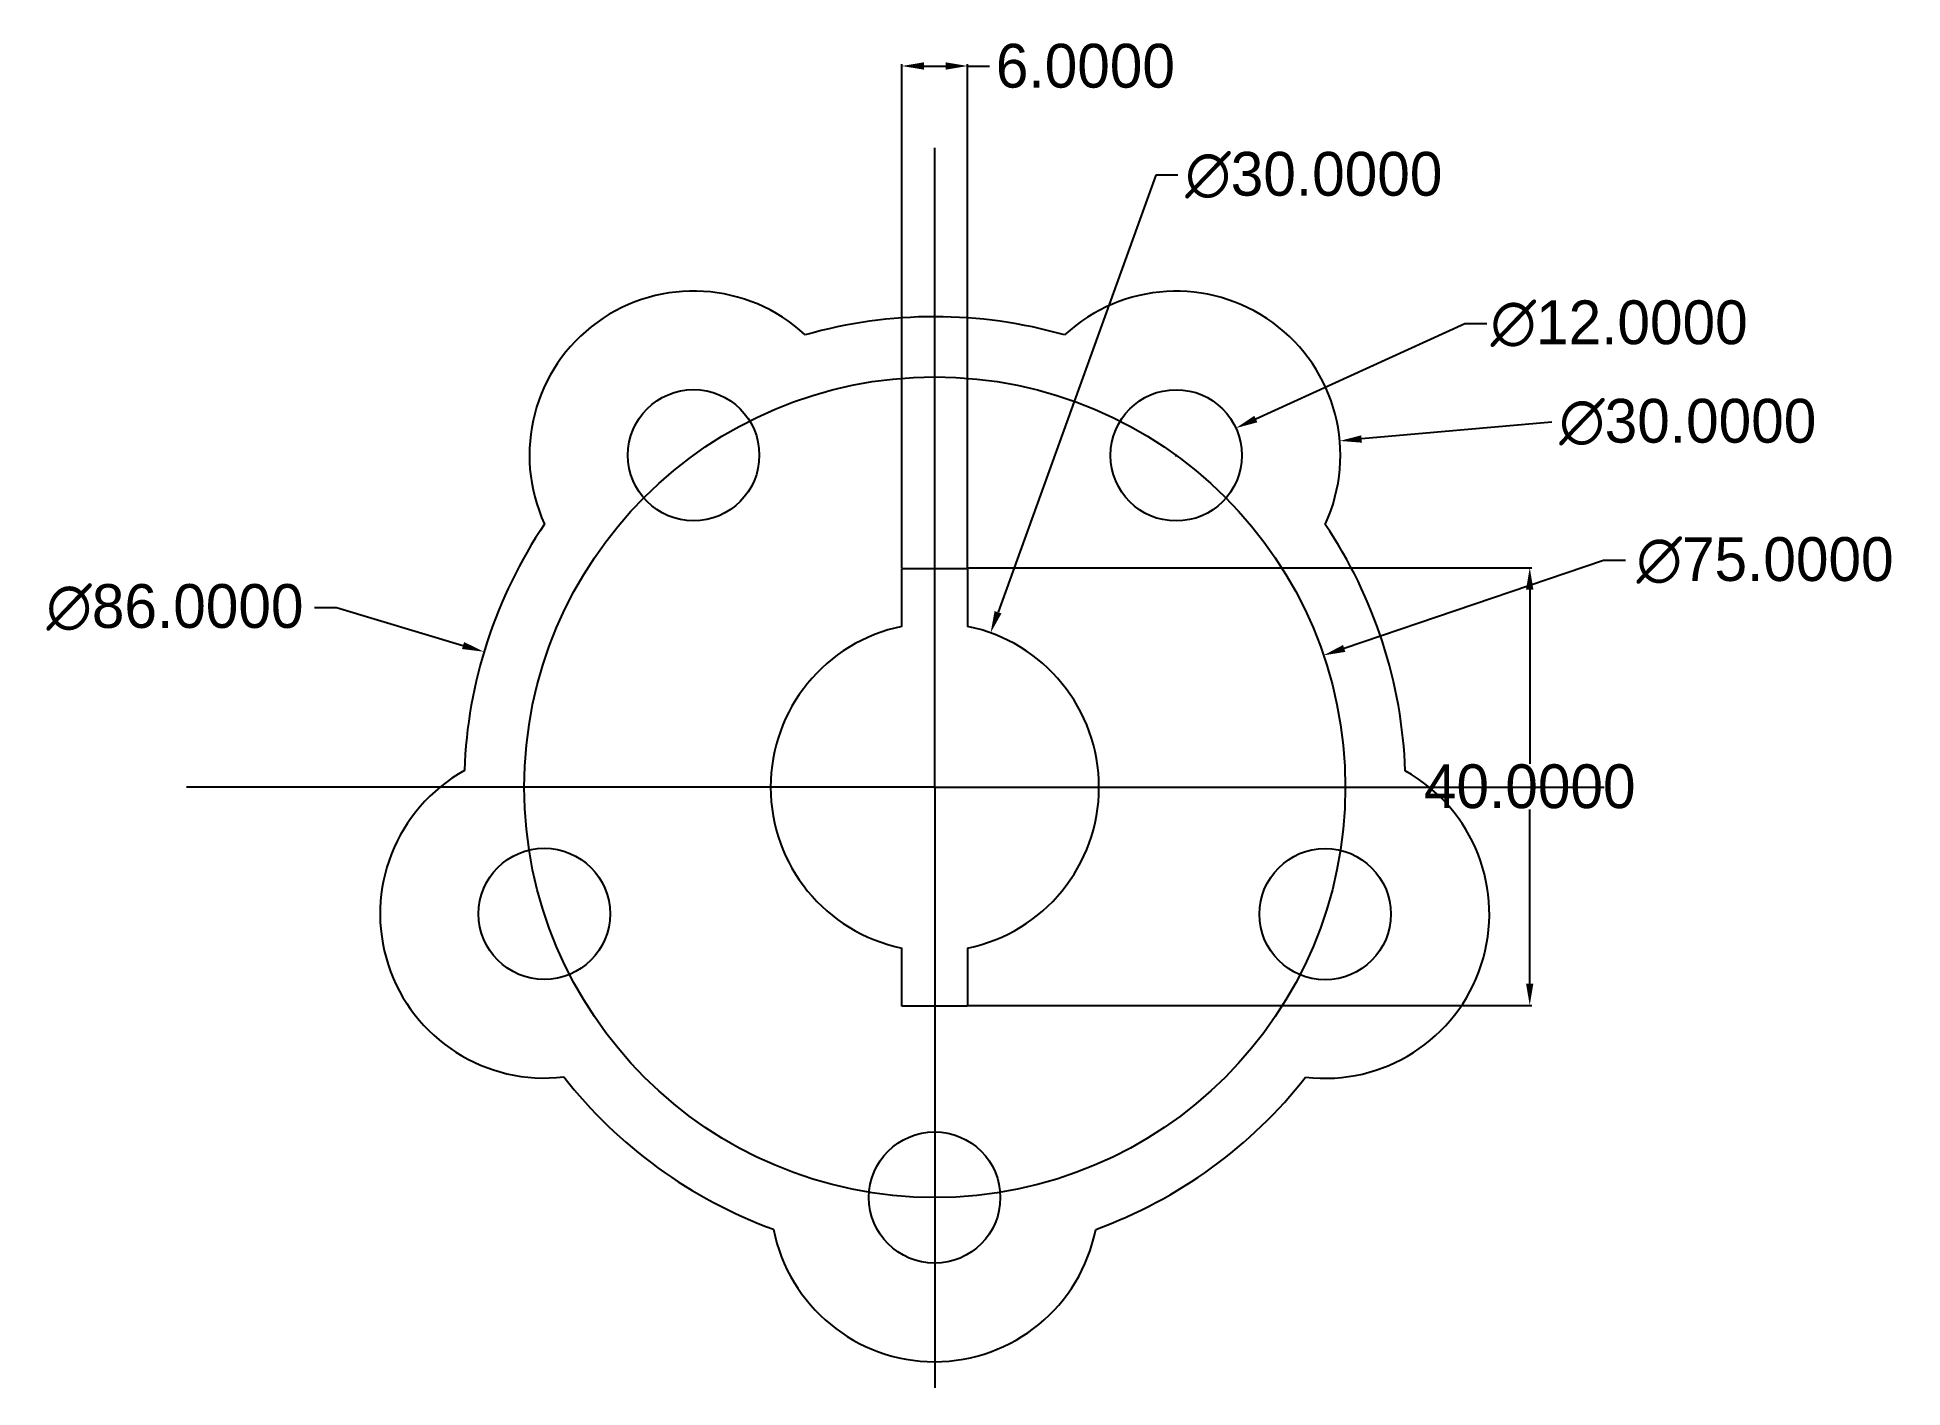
# Model space of a CAD drawing. Header units: inches. Extents: x -82 to 88, y -55 to 69.
import ezdxf

# ---------------------------------------------------------------- set-up
doc = ezdxf.new("R2010")
doc.units = ezdxf.units.IN
doc.header["$MEASUREMENT"] = 0
doc.dimstyles.new('mystyle2', dxfattribs={"dimtxt": 4, "dimasz": 2, "dimexe": 0.18, "dimexo": 0.0625, "dimgap": 0.09, "dimtad": 0, "dimtih": 1, "dimtoh": 1, "dimdec": 4, "dimzin": 0, "dimdsep": 46, "dimtxsty": 'Standard', "dimcen": 0.09, "dimclrt": 4, "dimadec": 0, "dimazin": 0, "dimtfac": 1, "dimtdec": 4, "dimtofl": 0, "dimtmove": 0, "dimatfit": 3, "dimfxl": 1, "dimtolj": 1, "dimtzin": 0, "dimarcsym": 0})

# ---------------------------------------------------------------- blocks, each defined once
blk = doc.blocks.new('*D3')
at = {"color": 0, "lineweight": -2}
for p, q in [((61.09, 20.72), (37.41, 12.69)), ((63.09, 20.72), (61.09, 20.72)), ((-0.09, 0), (0.09, 0)), ((0, -0.09), (0, 0.09))]:
    blk.add_line(p, q, dxfattribs=at)
at = {"color": 0}
blk.add_solid([(37.3, 13), (37.51, 12.37), (35.51, 12.05)], dxfattribs=at)
at = {"layer": 'Defpoints', "color": 0}
for p in [(35.51, 12.05), (-35.51, -12.05)]:
    blk.add_point(p, dxfattribs=at)
at = {"color": 4, "insert": (75.85, 20.72), "char_height": 4, "attachment_point": 5}
blk.add_mtext('\\A1;∅75.0000', dxfattribs=at)
blk = doc.blocks.new('*D4')
at = {"color": 0, "lineweight": -2}
for p, q in [((48.43, 42.36), (29.33, 33.65)), ((50.43, 42.36), (48.43, 42.36)), ((21.96, 30.33), (22.14, 30.33)), ((22.05, 30.24), (22.05, 30.42))]:
    blk.add_line(p, q, dxfattribs=at)
at = {"color": 0}
blk.add_solid([(29.19, 33.95), (29.47, 33.35), (27.51, 32.82)], dxfattribs=at)
at = {"layer": 'Defpoints', "color": 0}
for p in [(27.51, 32.82), (16.59, 27.84)]:
    blk.add_point(p, dxfattribs=at)
at = {"color": 4, "insert": (62.52, 42.36), "char_height": 4, "attachment_point": 5}
blk.add_mtext('\\A1;∅12.0000', dxfattribs=at)
blk = doc.blocks.new('*D5')
at = {"color": 0, "lineweight": -2}
for p, q in [((56.37, 33.36), (38.99, 31.83)), ((21.96, 30.33), (22.14, 30.33)), ((22.05, 30.24), (22.05, 30.42))]:
    blk.add_line(p, q, dxfattribs=at)
at = {"color": 0}
blk.add_solid([(38.96, 32.16), (39.02, 31.49), (36.99, 31.65)], dxfattribs=at)
at = {"layer": 'Defpoints', "color": 0}
for p in [(36.99, 31.65), (7.11, 29.01)]:
    blk.add_point(p, dxfattribs=at)
at = {"color": 4, "insert": (68.79, 33.36), "char_height": 4, "attachment_point": 5}
blk.add_mtext('\\A1;∅30.0000', dxfattribs=at)
blk = doc.blocks.new('*D6')
at = {"color": 0, "lineweight": -2}
for p, q in [((20.2, 55.93), (5.78, 15.99)), ((22.2, 55.93), (20.2, 55.93)), ((-0.09, 0), (0.09, 0)), ((0, -0.09), (0, 0.09))]:
    blk.add_line(p, q, dxfattribs=at)
at = {"color": 0}
blk.add_solid([(5.46, 16.1), (6.09, 15.88), (5.1, 14.11)], dxfattribs=at)
at = {"layer": 'Defpoints', "color": 0}
for p in [(5.1, 14.11), (-5.1, -14.11)]:
    blk.add_point(p, dxfattribs=at)
at = {"color": 4, "insert": (34.63, 55.93), "char_height": 4, "attachment_point": 5}
blk.add_mtext('\\A1;∅30.0000', dxfattribs=at)
blk = doc.blocks.new('*D7')
at = {"color": 0, "lineweight": -2}
for p, q in [((-56.66, 16.43), (-54.66, 16.43)), ((-54.66, 16.43), (-43.1, 12.95)), ((-0.09, 0), (0.09, 0)), ((0, -0.09), (0, 0.09))]:
    blk.add_line(p, q, dxfattribs=at)
at = {"color": 0}
blk.add_solid([(-43, 13.27), (-43.19, 12.63), (-41.18, 12.38)], dxfattribs=at)
at = {"layer": 'Defpoints', "color": 0}
for p in [(-41.18, 12.38), (41.18, -12.38)]:
    blk.add_point(p, dxfattribs=at)
at = {"color": 4, "insert": (-69.41, 16.43), "char_height": 4, "attachment_point": 5}
blk.add_mtext('\\A1;∅86.0000', dxfattribs=at)
blk = doc.blocks.new('*D8')
at = {"color": 0, "lineweight": -2}
for p, q in [((-3, 20.06), (-3, 66.09)), ((-1, 65.91), (1, 65.91)), ((3, 20.06), (3, 66.09)), ((3, 65.91), (5, 65.91))]:
    blk.add_line(p, q, dxfattribs=at)
at = {"color": 0}
for points in [[(-1, 66.25), (-1, 65.58), (-3, 65.91)], [(1, 66.25), (1, 65.58), (3, 65.91)]]:
    blk.add_solid(points, dxfattribs=at)
at = {"layer": 'Defpoints', "color": 0}
for p in [(3, 65.91), (-3, 20), (3, 20)]:
    blk.add_point(p, dxfattribs=at)
at = {"color": 4, "insert": (13.76, 65.91), "char_height": 4, "attachment_point": 5}
blk.add_mtext('\\A1;6.0000', dxfattribs=at)
blk = doc.blocks.new('*D9')
at = {"color": 0, "lineweight": -2}
for p, q in [((3.06, 20.06), (54.53, 20.06)), ((54.35, 18.06), (54.35, 2.15)), ((54.35, -17.94), (54.35, -2.03)), ((3.06, -19.94), (54.53, -19.94))]:
    blk.add_line(p, q, dxfattribs=at)
at = {"color": 0}
for points in [[(54.01, 18.06), (54.68, 18.06), (54.35, 20.06)], [(54.01, -17.94), (54.68, -17.94), (54.35, -19.94)]]:
    blk.add_solid(points, dxfattribs=at)
at = {"layer": 'Defpoints', "color": 0}
for p in [(3, 20.06), (3, -19.94), (54.35, -19.94)]:
    blk.add_point(p, dxfattribs=at)
at = {"color": 4, "insert": (54.35, 0.06), "char_height": 4, "attachment_point": 5}
blk.add_mtext('\\A1;40.0000', dxfattribs=at)

msp = doc.modelspace()

# ---------------------------------------------------------------- linework, layer by layer
for p, q in [((0, 0), (0, 58.44397)), ((-3, 20), (0, 20)), ((-3, 14.69694), (-3, 20)), ((0, 20), (3, 20)), ((3, 20), (3, 14.69694)), ((0, 0), (-68.34698, 0)), ((0, 0), (0, -54.8792)), ((0, 0), (61.15371, 0)), ((-3, -20), (-3, -14.69694)), ((3, -14.69694), (3, -20)), ((0, -20), (-3, -20)), ((3, -20), (0, -20))]:
    msp.add_line(p, q)
for centre, radius in [((0, 0), 37.5), ((-22.03169, 30.34558), 6), ((22.0522, 30.33069), 6), ((-35.66853, -11.57609), 6), ((35.6607, -11.60019), 6), ((-0.01267, -37.5), 6)]:
    msp.add_circle(centre, radius)
for centre, radius, start, end in [((-22.03169, 30.34558), 15, 47.1409952, 204.8202842), ((22.0522, 30.33069), 15, 335.1409952, 132.8202842), ((0, 0), 43, 73.9940735, 105.9672058), ((0, 0), 43, 145.9940735, 177.9672058), ((0, 0), 43, 1.9940735, 33.9672058), ((0, 0), 15, 101.536959, 258.463041), ((0, 0), 15, 281.536959, 78.463041), ((-35.66853, -11.57609), 15, 119.1409952, 276.8202842), ((35.6607, -11.60019), 15, 263.1409952, 60.8202842), ((0, 0), 43, 217.9940735, 249.9672058), ((0, 0), 43, 289.9940735, 321.9672058), ((-0.01267, -37.5), 15, 191.1409952, 348.8202842)]:
    msp.add_arc(centre, radius, start, end)

# ---------------------------------------------------------------- dimensions: what is measured, and where the dimension line sits
dim = msp.add_linear_dim(base=(3, 65.91223), p1=(-3, 20), p2=(3, 20), dimstyle='mystyle2')
dim.commit()
dim.dimension.update_dxf_attribs({"geometry": '*D8', "text_midpoint": (13.75667, 65.91223)})
dim = msp.add_diameter_dim_2p(p1=(-5.09615, -14.10777), p2=(5.09615, 14.10777), dimstyle='mystyle2', override={"dimtmove": 1})
dim.commit()
dim.dimension.update_dxf_attribs({"geometry": '*D6', "text_midpoint": (20.20267, 55.92748), "dimtype": 163})
for p1, p2, picture, middle in [((16.59309, 27.84109), (27.51131, 32.82029), '*D4', (62.52284, 42.36145)), ((7.11038, 29.01077), (36.99401, 31.6506), '*D5', (56.37061, 33.36227)), ((-35.51285, -12.04521), (35.51285, 12.04521), '*D3', (75.84703, 20.72057)), ((41.1803, -12.37672), (-41.1803, 12.37672), '*D7', (-69.41412, 16.42727))]:
    dim = msp.add_diameter_dim_2p(p1=p1, p2=p2, dimstyle='mystyle2')
    dim.commit()
    dim.dimension.update_dxf_attribs({"geometry": picture, "text_midpoint": middle, "dimtype": 163})
dim = msp.add_linear_dim(base=(54.34546, -19.9375), p1=(3, 20.0625), p2=(3, -19.9375), angle=90, dimstyle='mystyle2')
dim.commit()
dim.dimension.update_dxf_attribs({"geometry": '*D9', "text_midpoint": (54.34546, 0.0625)})

doc.saveas('drawing.dxf')
